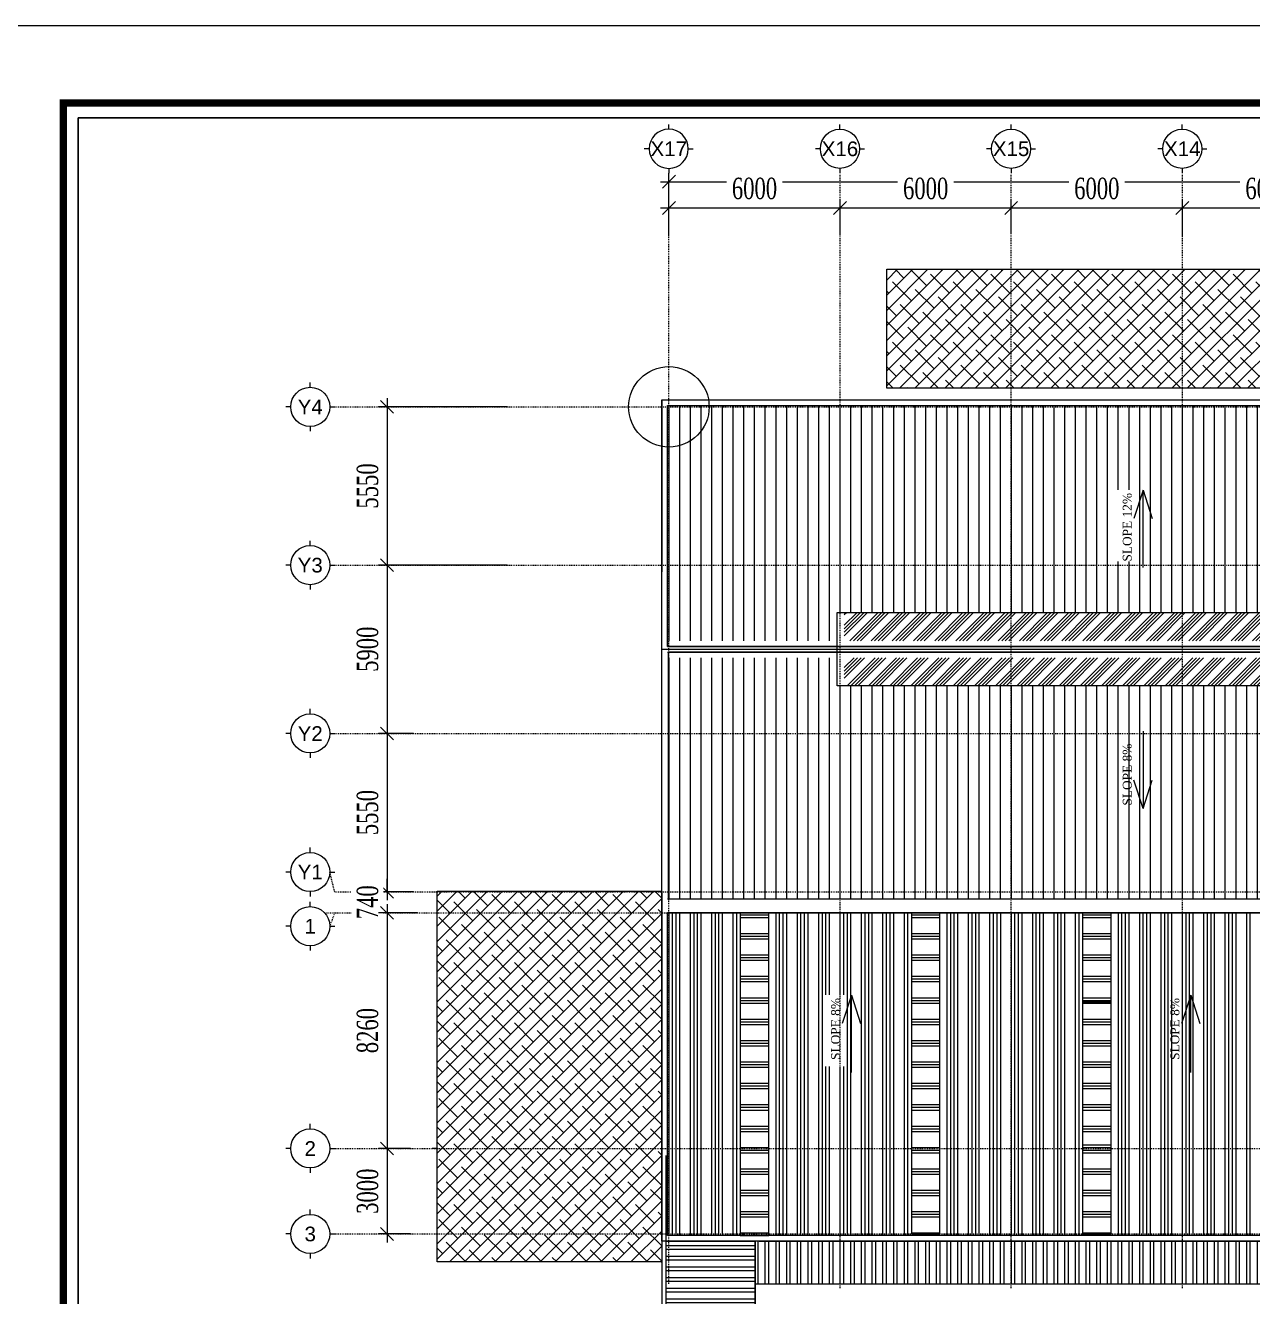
# Model space of a CAD drawing. Header units: inches. Extents: x 315041 to 662841, y -45540 to -35018.
# Drawn here: x 330803.6 to 330947, y -35780.8 to -35632.2 of the extents above; entities that cross this region are included whole.
import ezdxf
from ezdxf.enums import TextEntityAlignment as Align

# ---------------------------------------------------------------- set-up
doc = ezdxf.new("R2010")
doc.units = ezdxf.units.IN
doc.header["$MEASUREMENT"] = 0
for name, pattern in [('XRF-A-GRID LINE$0$CENTER', [50.8, 31.75, -6.35, 6.35, -6.35]), ('XRF-A-RF PLAN$0$ACAD_ISO02W100', [15, 12, -3]), ('XRF-A-RF PLAN$0$HIDDEN2', [0.1875, 0.125, -0.0625])]:
    doc.linetypes.add(name, pattern=pattern)
for name, color, linetype in [('2', 2, 'Continuous'), ('7', 7, 'Continuous'), ('BAO KHUNG', 31, 'Continuous'), ('XRF-A-RF PLAN$0$cat1', 31, 'Continuous'), ('XRF-A-RF PLAN$0$hidden', 2, 'XRF-A-RF PLAN$0$HIDDEN2'), ('XRF-A-RF PLAN$0$TL-Roof', 60, 'Continuous'), ('XRF-A-RF PLAN$0$TUONG', 2, 'Continuous')]:
    doc.layers.add(name, color=color, linetype=linetype)
for name, color, linetype, lineweight in [('XRF-A-GRID LINE$0$text', 2, 'Continuous', 20), ('XRF-A-GRID LINE$0$TL-AXIS', 252, 'Continuous', 15), ('XRF-A-GRID LINE$0$ZONES', 7, 'Continuous', 9), ('XRF-A-RF PLAN$0$TL- Brick wall', 132, 'Continuous', 15), ('XRF-A-RF PLAN$0$TL-layout', 140, 'Continuous', 15), ('XRF-A-RF PLAN$0$TL-Platform', 5, 'Continuous', 15), ('XRF-A-RF PLAN$0$TL-RC', 4, 'Continuous', 15), ('XRF-A-RF PLAN$0$TL-WWT', 142, 'Continuous', 15)]:
    doc.layers.add(name, color=color, linetype=linetype, lineweight=lineweight)
doc.layers.add('XRF-A-RF PLAN$0$00 - BORDER', color=7, linetype='Continuous', plot=False)
doc.styles.add('ST1', font='times.ttf', dxfattribs={"width": 0.7})
doc.styles.add('XRF-A-GRID LINE$0$ARIALH', font='VHARIAL.TTF')
doc.styles.add('XRF-A-RF PLAN$0$VNH', font='VHAVAN.TTF', dxfattribs={"height": 150})
doc.dimstyles.new('300', dxfattribs={"dimtxt": 2.5, "dimasz": 1.5, "dimexe": 1, "dimexo": 0, "dimgap": 1, "dimtad": 1, "dimtoh": 1, "dimdec": 0, "dimlfac": 300, "dimzin": 0, "dimdsep": 46, "dimtxsty": 'ST1', "dimblk": 'OBLIQUE', "dimcen": 1, "dimdle": 1, "dimclrd": 8, "dimclre": 8, "dimclrt": 3, "dimadec": 0, "dimazin": 0, "dimtfac": 1, "dimtdec": 0, "dimtix": 1, "dimtofl": 0, "dimtmove": 1, "dimatfit": 3, "dimfxl": 0, "dimtfill": 1, "dimtolj": 1, "dimtzin": 0, "dimlwd": -1, "dimlwe": -1, "dimarcsym": 1})
pattern_1 = [(90, (340786.3139, -31431.4911), (-1.25, 2e-16), [])]
pattern_2 = [(0, (340786.3139, -31431.491), (0, 2.5), []), (0, (340786.3139, -31431.1786), (0, 2.5), []), (0, (340786.3139, -31430.866), (0, 2.5), [])]
pattern_3 = [(45, (340786.3139, -31431.4911), (-0.88388348, 0.88388348), []), (135, (340786.3139, -31431.4911), (-2.65165043, 0.88388348), [3.125, -1.875])]

# ---------------------------------------------------------------- blocks, each defined once
blk = doc.blocks.new('A$C75D82031')
at = {"layer": '2', "color": 157, "linetype": 'Continuous'}
blk.add_lwpolyline([(0, 420), (594, 420), (594, 0), (0, 0)], close=True, dxfattribs=at)
at = {"layer": '7', "color": 147, "linetype": 'Continuous'}
blk.add_lwpolyline([(12.33, 57.61), (581.67, 57.61), (581.67, 409.19), (12.33, 409.19)], close=True, dxfattribs=at)
at = {"layer": 'BAO KHUNG', "color": 167, "linetype": 'Continuous', "const_width": 0.871}
blk.add_lwpolyline([(10.59, 9.07), (583.41, 9.07), (583.41, 410.93), (10.59, 410.93)], close=True, dxfattribs=at)
blk = doc.blocks.new('XRF-A-GRID LINE$0$truc')
at = {"layer": 'XRF-A-GRID LINE$0$text', "color": 8}
for p, q in [((0, 4), (0, 5)), ((-4, 0), (-5, 0)), ((4, 0), (5, 0)), ((0, -4), (0, -5))]:
    blk.add_line(p, q, dxfattribs=at)
blk.add_circle((0, 0), 4, dxfattribs=at)
at = {"layer": 'XRF-A-GRID LINE$0$text', "color": 8, "style": 'XRF-A-GRID LINE$0$ARIALH'}
blk.add_attdef('TENTRUCDINHVI', text='', height=3, dxfattribs=at).set_placement((0, 0), align=Align.MIDDLE)
blk = doc.blocks.new('XRF-A-GRID LINE')
at = {"layer": 'XRF-A-GRID LINE$0$TL-AXIS', "linetype": 'XRF-A-GRID LINE$0$CENTER', "lineweight": 0, "ltscale": 0.01}
for p, q in [((-2972255, -1304342), (-2972255, -1265461)), ((-2966254, -1304492), (-2966254, -1265461)), ((-2960254, -1304492), (-2960254, -1265461)), ((-2954254, -1304492), (-2954254, -1265461)), ((-2983971, -1273596), (-2908067, -1273596)), ((-2983971, -1279146), (-2907862, -1279146)), ((-2983971, -1285046), (-2907862, -1285046)), ((-2983971, -1290596), (-2984143, -1289906)), ((-2983971, -1290596), (-2907862, -1290596)), ((-2984252, -1291336), (-2907851, -1291336)), ((-2983971, -1291336), (-2984143, -1291805)), ((-2984143, -1299596), (-2907802, -1299596)), ((-2984143, -1302596), (-2907848, -1302596))]:
    blk.add_line(p, q, dxfattribs=at)
ref = blk.add_blockref('XRF-A-GRID LINE$0$truc', (-2972260, -1264549), dxfattribs=dict(at, xscale=-171.4285714291036, yscale=171.4285714291036, zscale=171.4285714285714, rotation=180))
ref.add_attrib('TENTRUCDINHVI', 'X17', dxfattribs={"layer": 'XRF-A-GRID LINE$0$ZONES', "height": 514.3, "style": 'XRF-A-GRID LINE$0$ARIALH'}).set_placement((-2972260, -1264549), align=Align.MIDDLE)
ref = blk.add_blockref('XRF-A-GRID LINE$0$truc', (-2966259, -1264549), dxfattribs=dict(at, xscale=171.4285714291036, yscale=171.4285714291036, zscale=171.4285714291036, rotation=179.9999999999961))
ref.add_attrib('TENTRUCDINHVI', 'X16', dxfattribs={"layer": 'XRF-A-GRID LINE$0$ZONES', "height": 514.3, "style": 'XRF-A-GRID LINE$0$ARIALH'}).set_placement((-2966259, -1264549), align=Align.MIDDLE)
ref = blk.add_blockref('XRF-A-GRID LINE$0$truc', (-2960259, -1264549), dxfattribs=dict(at, xscale=171.4285714291036, yscale=171.4285714291036, zscale=171.4285714291036, rotation=179.9999999999961))
ref.add_attrib('TENTRUCDINHVI', 'X15', dxfattribs={"layer": 'XRF-A-GRID LINE$0$ZONES', "height": 514.3, "style": 'XRF-A-GRID LINE$0$ARIALH'}).set_placement((-2960259, -1264549), align=Align.MIDDLE)
ref = blk.add_blockref('XRF-A-GRID LINE$0$truc', (-2954259, -1264549), dxfattribs=dict(at, xscale=171.4285714291036, yscale=171.4285714291036, zscale=171.4285714291036, rotation=179.9999999999961))
ref.add_attrib('TENTRUCDINHVI', 'X14', dxfattribs={"layer": 'XRF-A-GRID LINE$0$ZONES', "height": 514.3, "style": 'XRF-A-GRID LINE$0$ARIALH'}).set_placement((-2954259, -1264549), align=Align.MIDDLE)
ref = blk.add_blockref('XRF-A-GRID LINE$0$truc', (-2984828, -1273596), dxfattribs=dict(at, xscale=171.4285714291036, yscale=171.4285714291036, zscale=171.4285714291036))
ref.add_attrib('TENTRUCDINHVI', 'y4', dxfattribs={"layer": 'XRF-A-GRID LINE$0$ZONES', "height": 514.3, "style": 'XRF-A-GRID LINE$0$ARIALH'}).set_placement((-2984828, -1273596), align=Align.MIDDLE)
ref = blk.add_blockref('XRF-A-GRID LINE$0$truc', (-2984828, -1279146), dxfattribs=dict(at, xscale=171.4285714291036, yscale=171.4285714291036, zscale=171.4285714291036))
ref.add_attrib('TENTRUCDINHVI', 'y3', dxfattribs={"layer": 'XRF-A-GRID LINE$0$ZONES', "height": 514.3, "style": 'XRF-A-GRID LINE$0$ARIALH'}).set_placement((-2984828, -1279146), align=Align.MIDDLE)
ref = blk.add_blockref('XRF-A-GRID LINE$0$truc', (-2984828, -1285046), dxfattribs=dict(at, xscale=171.4285714291036, yscale=171.4285714291036, zscale=171.4285714291036))
ref.add_attrib('TENTRUCDINHVI', 'y2', dxfattribs={"layer": 'XRF-A-GRID LINE$0$ZONES', "height": 514.3, "style": 'XRF-A-GRID LINE$0$ARIALH'}).set_placement((-2984828, -1285046), align=Align.MIDDLE)
ref = blk.add_blockref('XRF-A-GRID LINE$0$truc', (-2984828, -1289906), dxfattribs=dict(at, xscale=171.4285714291036, yscale=171.4285714291036, zscale=171.4285714291036))
ref.add_attrib('TENTRUCDINHVI', 'y1', dxfattribs={"layer": 'XRF-A-GRID LINE$0$ZONES', "height": 514.3, "style": 'XRF-A-GRID LINE$0$ARIALH'}).set_placement((-2984828, -1289906), align=Align.MIDDLE)
ref = blk.add_blockref('XRF-A-GRID LINE$0$truc', (-2984828, -1291805), dxfattribs=dict(at, xscale=171.4285714291036, yscale=171.4285714291036, zscale=171.4285714291036))
ref.add_attrib('TENTRUCDINHVI', '1', dxfattribs={"layer": 'XRF-A-GRID LINE$0$ZONES', "height": 514, "style": 'XRF-A-GRID LINE$0$ARIALH'}).set_placement((-2984828, -1291805), align=Align.MIDDLE)
ref = blk.add_blockref('XRF-A-GRID LINE$0$truc', (-2984828, -1299596), dxfattribs=dict(at, xscale=171.4285714291036, yscale=171.4285714291036, zscale=171.4285714291036))
ref.add_attrib('TENTRUCDINHVI', '2', dxfattribs={"layer": 'XRF-A-GRID LINE$0$ZONES', "height": 514, "style": 'XRF-A-GRID LINE$0$ARIALH'}).set_placement((-2984828, -1299596), align=Align.MIDDLE)
ref = blk.add_blockref('XRF-A-GRID LINE$0$truc', (-2984828, -1302596), dxfattribs=dict(at, xscale=171.4285714291036, yscale=171.4285714291036, zscale=171.4285714291036))
ref.add_attrib('TENTRUCDINHVI', '3', dxfattribs={"layer": 'XRF-A-GRID LINE$0$ZONES', "height": 514, "style": 'XRF-A-GRID LINE$0$ARIALH'}).set_placement((-2984828, -1302596), align=Align.MIDDLE)
blk = doc.blocks.new('_Oblique')
at = {"color": 0, "linetype": 'ByBlock', "lineweight": -2}
blk.add_line((-0.5, -0.5), (0.5, 0.5), dxfattribs=at)
blk = doc.blocks.new('*D68')
at = {"color": 8, "linetype": 'Continuous', "transparency": 16777216}
for p, q in [((330859.9, -35676.81), (330844.86, -35676.81)), ((330845.86, -35675.81), (330845.86, -35696.31)), ((330859.9, -35695.31), (330844.86, -35695.31))]:
    blk.add_line(p, q, dxfattribs=at)
at = {"layer": 'Defpoints', "color": 0, "transparency": 16777216}
for p in [(330859.9, -35676.81), (330845.86, -35695.31), (330859.9, -35695.31)]:
    blk.add_point(p, dxfattribs=at)
at = {"color": 8, "transparency": 16777216, "xscale": 1.5, "yscale": 1.5, "zscale": 1.5}
for p, rotation in [((330845.86, -35676.81), 90), ((330845.86, -35695.31), 270)]:
    blk.add_blockref('_Oblique', p, dxfattribs=dict(at, rotation=rotation))
at = {"color": 3, "transparency": 16777216, "insert": (330843.59, -35686.06), "char_height": 2.5, "attachment_point": 5, "rotation": 90, "style": 'ST1', "bg_fill": 3, "box_fill_scale": 1.25, "bg_fill_color": 256, "bg_fill_true_color": 13158600, "bg_fill_transparency": 13593956}
blk.add_mtext('\\A1;5550', dxfattribs=at)
blk = doc.blocks.new('*D69')
at = {"color": 8, "linetype": 'Continuous', "transparency": 16777216}
for p, q in [((330845.86, -35694.31), (330845.86, -35715.98)), ((330859.9, -35695.31), (330844.86, -35695.31)), ((330848.96, -35714.98), (330844.86, -35714.98))]:
    blk.add_line(p, q, dxfattribs=at)
at = {"layer": 'Defpoints', "color": 0, "transparency": 16777216}
for p in [(330859.9, -35695.31), (330845.86, -35714.98), (330848.96, -35714.98)]:
    blk.add_point(p, dxfattribs=at)
at = {"color": 8, "transparency": 16777216, "xscale": 1.5, "yscale": 1.5, "zscale": 1.5}
for p, rotation in [((330845.86, -35695.31), 90), ((330845.86, -35714.98), 270)]:
    blk.add_blockref('_Oblique', p, dxfattribs=dict(at, rotation=rotation))
at = {"color": 3, "transparency": 16777216, "insert": (330843.59, -35705.14), "char_height": 2.5, "attachment_point": 5, "rotation": 90, "style": 'ST1', "bg_fill": 3, "box_fill_scale": 1.25, "bg_fill_color": 256, "bg_fill_true_color": 13158600, "bg_fill_transparency": 3}
blk.add_mtext('\\A1;5900', dxfattribs=at)
blk = doc.blocks.new('*D70')
at = {"color": 8, "linetype": 'Continuous', "transparency": 16777216}
for p, q in [((330845.86, -35713.98), (330845.86, -35734.48)), ((330848.96, -35714.98), (330844.86, -35714.98)), ((330848.95, -35733.48), (330844.86, -35733.48))]:
    blk.add_line(p, q, dxfattribs=at)
at = {"layer": 'Defpoints', "color": 0, "transparency": 16777216}
for p in [(330848.96, -35714.98), (330845.86, -35733.48), (330848.95, -35733.48)]:
    blk.add_point(p, dxfattribs=at)
at = {"color": 8, "transparency": 16777216, "xscale": 1.5, "yscale": 1.5, "zscale": 1.5}
for p, rotation in [((330845.86, -35714.98), 90), ((330845.86, -35733.48), 270)]:
    blk.add_blockref('_Oblique', p, dxfattribs=dict(at, rotation=rotation))
at = {"color": 3, "transparency": 16777216, "insert": (330843.59, -35724.23), "char_height": 2.5, "attachment_point": 5, "rotation": 90, "style": 'ST1', "bg_fill": 3, "box_fill_scale": 1.25, "bg_fill_color": 256, "bg_fill_true_color": 13158600, "bg_fill_transparency": 9228087}
blk.add_mtext('\\A1;5550', dxfattribs=at)
blk = doc.blocks.new('*D71')
at = {"color": 8, "linetype": 'Continuous', "transparency": 16777216}
for p, q in [((330845.86, -35733.48), (330845.86, -35731.98)), ((330848.95, -35733.48), (330844.86, -35733.48)), ((330849.43, -35735.94), (330844.86, -35735.94)), ((330845.86, -35735.94), (330845.86, -35737.44))]:
    blk.add_line(p, q, dxfattribs=at)
at = {"layer": 'Defpoints', "color": 0, "transparency": 16777216}
for p in [(330848.95, -35733.48), (330849.43, -35735.94)]:
    blk.add_point(p, dxfattribs=at)
at = {"color": 8, "transparency": 16777216, "xscale": 1.5, "yscale": 1.5, "zscale": 1.5}
for p, rotation in [((330845.86, -35733.48), 270), ((330845.86, -35735.94), 90)]:
    blk.add_blockref('_Oblique', p, dxfattribs=dict(at, rotation=rotation))
at = {"color": 3, "transparency": 16777216, "insert": (330843.59, -35734.71), "char_height": 2.5, "attachment_point": 5, "rotation": 90, "style": 'ST1', "bg_fill": 3, "box_fill_scale": 1.25, "bg_fill_color": 256, "bg_fill_true_color": 13158600, "bg_fill_transparency": 950896}
blk.add_mtext('\\A1;740', dxfattribs=at)
at = {"layer": 'Defpoints', "color": 0, "transparency": 16777216}
blk.add_point((330845.86, -35735.94), dxfattribs=at)
blk = doc.blocks.new('*D72')
at = {"color": 8, "linetype": 'Continuous', "transparency": 16777216}
for p, q in [((330845.86, -35734.94), (330845.86, -35764.48)), ((330849.43, -35735.94), (330844.86, -35735.94)), ((330848.6, -35763.48), (330844.86, -35763.48))]:
    blk.add_line(p, q, dxfattribs=at)
at = {"layer": 'Defpoints', "color": 0, "transparency": 16777216}
for p in [(330849.43, -35735.94), (330845.86, -35763.48), (330848.6, -35763.48)]:
    blk.add_point(p, dxfattribs=at)
at = {"color": 8, "transparency": 16777216, "xscale": 1.5, "yscale": 1.5, "zscale": 1.5}
for p, rotation in [((330845.86, -35735.94), 90), ((330845.86, -35763.48), 270)]:
    blk.add_blockref('_Oblique', p, dxfattribs=dict(at, rotation=rotation))
at = {"color": 3, "transparency": 16777216, "insert": (330843.59, -35749.71), "char_height": 2.5, "attachment_point": 5, "rotation": 90, "style": 'ST1', "bg_fill": 3, "box_fill_scale": 1.25, "bg_fill_color": 256, "bg_fill_true_color": 13158600, "bg_fill_transparency": 2284}
blk.add_mtext('\\A1;8260', dxfattribs=at)
blk = doc.blocks.new('*D73')
at = {"color": 8, "linetype": 'Continuous', "transparency": 16777216}
for p, q in [((330845.86, -35762.48), (330845.86, -35774.48)), ((330848.6, -35763.48), (330844.86, -35763.48)), ((330848.6, -35773.48), (330844.86, -35773.48))]:
    blk.add_line(p, q, dxfattribs=at)
at = {"layer": 'Defpoints', "color": 0, "transparency": 16777216}
for p in [(330848.6, -35763.48), (330845.86, -35773.48), (330848.6, -35773.48)]:
    blk.add_point(p, dxfattribs=at)
at = {"color": 8, "transparency": 16777216, "xscale": 1.5, "yscale": 1.5, "zscale": 1.5}
for p, rotation in [((330845.86, -35763.48), 90), ((330845.86, -35773.48), 270)]:
    blk.add_blockref('_Oblique', p, dxfattribs=dict(at, rotation=rotation))
at = {"color": 3, "transparency": 16777216, "insert": (330843.59, -35768.48), "char_height": 2.5, "attachment_point": 5, "rotation": 90, "style": 'ST1', "bg_fill": 3, "box_fill_scale": 1.25, "bg_fill_color": 256, "bg_fill_true_color": 13158600, "bg_fill_transparency": 14881124}
blk.add_mtext('\\A1;3000', dxfattribs=at)
blk = doc.blocks.new('*D94')
at = {"color": 8, "linetype": 'Continuous', "transparency": 16777216}
for p, q in [((330878.8, -35656.8), (330878.8, -35649.5)), ((331078.46, -35656.8), (331078.46, -35649.5)), ((330877.8, -35650.5), (331079.46, -35650.5))]:
    blk.add_line(p, q, dxfattribs=at)
at = {"layer": 'Defpoints', "color": 0, "transparency": 16777216}
for p in [(331078.46, -35650.5), (330878.8, -35656.8), (331078.46, -35656.8)]:
    blk.add_point(p, dxfattribs=at)
at = {"color": 8, "transparency": 16777216, "xscale": 1.5, "yscale": 1.5, "zscale": 1.5, "rotation": 180}
blk.add_blockref('_Oblique', (330878.8, -35650.5), dxfattribs=at)
at = {"color": 8, "transparency": 16777216, "xscale": 1.5, "yscale": 1.5, "zscale": 1.5}
blk.add_blockref('_Oblique', (331078.46, -35650.5), dxfattribs=at)
at = {"color": 3, "transparency": 16777216, "insert": (330978.63, -35648.23), "char_height": 2.5, "attachment_point": 5, "style": 'ST1', "bg_fill": 3, "box_fill_scale": 1.25, "bg_fill_color": 256, "bg_fill_true_color": 13158600, "bg_fill_transparency": 13972724}
blk.add_mtext('\\A1;59900', dxfattribs=at)
blk = doc.blocks.new('*D96')
at = {"color": 8, "linetype": 'Continuous', "transparency": 16777216}
for p, q in [((330878.8, -35656.8), (330878.8, -35652.57)), ((330898.8, -35656.8), (330898.8, -35652.57)), ((330877.8, -35653.57), (330899.8, -35653.57))]:
    blk.add_line(p, q, dxfattribs=at)
at = {"layer": 'Defpoints', "color": 0, "transparency": 16777216}
for p in [(330898.8, -35653.57), (330878.8, -35656.8), (330898.8, -35656.8)]:
    blk.add_point(p, dxfattribs=at)
at = {"color": 8, "transparency": 16777216, "xscale": 1.5, "yscale": 1.5, "zscale": 1.5, "rotation": 180}
blk.add_blockref('_Oblique', (330878.8, -35653.57), dxfattribs=at)
at = {"color": 8, "transparency": 16777216, "xscale": 1.5, "yscale": 1.5, "zscale": 1.5}
blk.add_blockref('_Oblique', (330898.8, -35653.57), dxfattribs=at)
at = {"color": 3, "transparency": 16777216, "insert": (330888.8, -35651.3), "char_height": 2.5, "attachment_point": 5, "style": 'ST1', "bg_fill": 3, "box_fill_scale": 1.25, "bg_fill_color": 256, "bg_fill_true_color": 13158600, "bg_fill_transparency": 1019152}
blk.add_mtext('\\A1;6000', dxfattribs=at)
blk = doc.blocks.new('*D97')
at = {"color": 8, "linetype": 'Continuous', "transparency": 16777216}
for p, q in [((330898.8, -35656.8), (330898.8, -35652.57)), ((330918.8, -35656.55), (330918.8, -35652.57)), ((330897.8, -35653.57), (330919.8, -35653.57))]:
    blk.add_line(p, q, dxfattribs=at)
at = {"layer": 'Defpoints', "color": 0, "transparency": 16777216}
for p in [(330918.8, -35653.57), (330898.8, -35656.8), (330918.8, -35656.55)]:
    blk.add_point(p, dxfattribs=at)
at = {"color": 8, "transparency": 16777216, "xscale": 1.5, "yscale": 1.5, "zscale": 1.5, "rotation": 180}
blk.add_blockref('_Oblique', (330898.8, -35653.57), dxfattribs=at)
at = {"color": 8, "transparency": 16777216, "xscale": 1.5, "yscale": 1.5, "zscale": 1.5}
blk.add_blockref('_Oblique', (330918.8, -35653.57), dxfattribs=at)
at = {"color": 3, "transparency": 16777216, "insert": (330908.8, -35651.3), "char_height": 2.5, "attachment_point": 5, "style": 'ST1', "bg_fill": 3, "box_fill_scale": 1.25, "bg_fill_color": 256, "bg_fill_true_color": 13158600, "bg_fill_transparency": 7507980}
blk.add_mtext('\\A1;6000', dxfattribs=at)
blk = doc.blocks.new('*D98')
at = {"color": 8, "linetype": 'Continuous', "transparency": 16777216}
for p, q in [((330918.8, -35656.55), (330918.8, -35652.57)), ((330938.8, -35656.94), (330938.8, -35652.57)), ((330917.8, -35653.57), (330939.8, -35653.57))]:
    blk.add_line(p, q, dxfattribs=at)
at = {"layer": 'Defpoints', "color": 0, "transparency": 16777216}
for p in [(330938.8, -35653.57), (330918.8, -35656.55), (330938.8, -35656.94)]:
    blk.add_point(p, dxfattribs=at)
at = {"color": 8, "transparency": 16777216, "xscale": 1.5, "yscale": 1.5, "zscale": 1.5, "rotation": 180}
blk.add_blockref('_Oblique', (330918.8, -35653.57), dxfattribs=at)
at = {"color": 8, "transparency": 16777216, "xscale": 1.5, "yscale": 1.5, "zscale": 1.5}
blk.add_blockref('_Oblique', (330938.8, -35653.57), dxfattribs=at)
at = {"color": 3, "transparency": 16777216, "insert": (330928.8, -35651.3), "char_height": 2.5, "attachment_point": 5, "style": 'ST1', "bg_fill": 3, "box_fill_scale": 1.25, "bg_fill_color": 256, "bg_fill_true_color": 13158600, "bg_fill_transparency": 1019152}
blk.add_mtext('\\A1;6000', dxfattribs=at)
blk = doc.blocks.new('*D99')
at = {"color": 8, "linetype": 'Continuous', "transparency": 16777216}
for p, q in [((330938.8, -35656.94), (330938.8, -35652.57)), ((330958.8, -35656.35), (330958.8, -35652.57)), ((330937.8, -35653.57), (330959.8, -35653.57))]:
    blk.add_line(p, q, dxfattribs=at)
at = {"layer": 'Defpoints', "color": 0, "transparency": 16777216}
for p in [(330958.8, -35653.57), (330958.8, -35656.35), (330938.8, -35656.94)]:
    blk.add_point(p, dxfattribs=at)
at = {"color": 8, "transparency": 16777216, "xscale": 1.5, "yscale": 1.5, "zscale": 1.5, "rotation": 180}
blk.add_blockref('_Oblique', (330938.8, -35653.57), dxfattribs=at)
at = {"color": 8, "transparency": 16777216, "xscale": 1.5, "yscale": 1.5, "zscale": 1.5}
blk.add_blockref('_Oblique', (330958.8, -35653.57), dxfattribs=at)
at = {"color": 3, "transparency": 16777216, "insert": (330948.8, -35651.3), "char_height": 2.5, "attachment_point": 5, "style": 'ST1', "bg_fill": 3, "box_fill_scale": 1.25, "bg_fill_color": 256, "bg_fill_true_color": 13158600, "bg_fill_transparency": 1019152}
blk.add_mtext('\\A1;6000', dxfattribs=at)

msp = doc.modelspace()

# ---------------------------------------------------------------- hatches: boundary and pattern name
h = msp.add_hatch()
h.set_pattern_fill('ANSI34', color=256, scale=2.333333, style=0)
h.set_pattern_definition([(45, (327045.9113, -36454.6957), (-1.2374369, 1.2374369), []), (45, (327046.3238, -36454.6957), (-1.2374369, 1.2374369), []), (45, (327046.7363, -36454.6957), (-1.2374369, 1.2374369), []), (45, (327047.1488, -36454.6957), (-1.2374369, 1.2374369), [])])
h.paths.add_polyline_path([(330918.7973, -35700.8442), (330899.2973, -35700.8442), (330899.2973, -35704.1442), (330918.7973, -35704.1442)])
h.paths.add_polyline_path([(330938.7973, -35700.8442), (330918.7973, -35700.8442), (330918.7973, -35704.1442), (330938.7973, -35704.1442)])
h.paths.add_polyline_path([(330958.7973, -35700.8442), (330938.7973, -35700.8442), (330938.7973, -35704.1442), (330958.7973, -35704.1442)])
h.paths.add_polyline_path([(330978.7973, -35700.8442), (330958.7973, -35700.8442), (330958.7973, -35704.1442), (330978.7973, -35704.1442)])
h.paths.add_polyline_path([(330998.7973, -35700.8442), (330978.7973, -35700.8442), (330978.7973, -35704.1442), (330998.7973, -35704.1442)])
h.paths.add_polyline_path([(331018.2973, -35700.8442), (330998.7973, -35700.8442), (330998.7973, -35704.1442), (331018.2973, -35704.1442)])
h.paths.add_polyline_path([(331018.2973, -35706.1442), (330998.7973, -35706.1442), (330998.7973, -35709.4014), (331018.2973, -35709.4014)])
h.paths.add_polyline_path([(330998.7973, -35706.1442), (330978.7973, -35706.1442), (330978.7973, -35709.4014), (330998.7973, -35709.4014)])
h.paths.add_polyline_path([(330978.7973, -35706.1442), (330958.7973, -35706.1442), (330958.7973, -35709.4014), (330978.7973, -35709.4014)])
h.paths.add_polyline_path([(330958.7973, -35706.1442), (330938.7973, -35706.1442), (330938.7973, -35709.4014), (330958.7973, -35709.4014)])
h.paths.add_polyline_path([(330938.7973, -35706.1442), (330918.7973, -35706.1442), (330918.7973, -35709.4014), (330938.7973, -35709.4014)])
h.paths.add_polyline_path([(330918.7973, -35706.1442), (330899.2973, -35706.1442), (330899.2973, -35709.4014), (330918.7973, -35709.4014)])
at = {"layer": 'XRF-A-RF PLAN$0$TL-Platform', "lineweight": 0, "ltscale": 1e-09}
h = msp.add_hatch(dxfattribs=at)
h.set_pattern_fill('ANSI38', color=256, scale=10)
h.set_pattern_definition(pattern_3)
h.paths.add_polyline_path([(330904.2587, -35660.7282), (330970.9257, -35660.7282), (330970.9257, -35674.6448), (330904.2587, -35674.6448)])
h = msp.add_hatch(dxfattribs=at)
h.set_pattern_fill('ANSI38', color=256, scale=10)
h.set_pattern_definition(pattern_3)
h.paths.add_polyline_path([(330851.7139, -35733.4112), (330877.9641, -35733.4112), (330877.9641, -35776.7445), (330851.7139, -35776.7445)])
at = {"layer": 'XRF-A-RF PLAN$0$TL-Roof', "lineweight": 0, "ltscale": 1e-09, "transparency": 33554559}
h = msp.add_hatch(dxfattribs=at)
h.set_pattern_fill('ANSI31', color=8, scale=10, angle=45)
h.set_pattern_definition(pattern_1)
h.paths.add_polyline_path([(331050.0859, -35694.8837), (331050.0859, -35686.5256), (331047.6091, -35686.5256), (331047.6091, -35694.8837)], flags=16)
h.paths.add_polyline_path([(330991.7775, -35694.8837), (330991.7775, -35686.5256), (330989.3007, -35686.5256), (330989.3007, -35694.8837)], flags=16)
h.paths.add_polyline_path([(330933.4691, -35694.8837), (330933.4691, -35686.5256), (330930.9923, -35686.5256), (330930.9923, -35694.8837)], flags=16)
h.paths.add_polyline_path([(331019.0307, -35704.1442), (331078.4639, -35704.1442), (331078.4639, -35676.6442), (330878.6307, -35676.6442), (330878.6307, -35704.8108), (330878.6974, -35704.8108), (330878.6974, -35704.1442), (330898.364, -35704.1442), (330898.364, -35700.8442), (331019.0307, -35700.8442)])
h = msp.add_hatch(dxfattribs=at)
h.set_pattern_fill('ANSI31', color=8, scale=10, angle=45)
h.set_pattern_definition(pattern_1)
h.paths.add_polyline_path([(330991.7775, -35723.765), (330991.7775, -35715.4069), (330989.3007, -35715.4069), (330989.3007, -35723.765)], flags=24)
h.paths.add_polyline_path([(331050.0859, -35723.765), (331050.0859, -35715.4069), (331047.6091, -35715.4069), (331047.6091, -35723.765)], flags=24)
h.paths.add_polyline_path([(330933.4691, -35723.765), (330933.4691, -35715.4069), (330930.9923, -35715.4069), (330930.9923, -35723.765)], flags=24)
edge = h.paths.add_edge_path()
edge.add_arc((330962.3958, -35719.4032), 5.7764, 0, 360)
h.paths.add_polyline_path([(331078.4644, -35734.3108), (331078.4644, -35706.1442), (331019.1306, -35706.1442), (331019.1306, -35709.4014), (330898.464, -35709.4014), (330898.464, -35706.1442), (330878.6974, -35706.1442), (330878.6974, -35734.3108)])
at = {"layer": 'XRF-A-RF PLAN$0$TL-Roof', "lineweight": 0, "ltscale": 1e-09, "transparency": 33554687}
h = msp.add_hatch(dxfattribs=at)
h.set_pattern_fill('ANSI34', color=8, scale=3.333333, angle=45)
h.set_pattern_definition([(90, (340786.3139, -31431.491), (-2.5, 0), []), (90, (340786.7305, -31431.0744), (-2.5, 0), []), (90, (340787.1472, -31430.6578), (-2.5, 0), []), (90, (340787.5639, -31430.241), (-2.5, 0), [])])
h.paths.add_polyline_path([(330890.464, -35735.9442), (330887.1307, -35735.9442), (330887.1307, -35773.4775), (330890.464, -35773.4775)])
h.paths.add_polyline_path([(330910.464, -35735.9442), (330907.1307, -35735.9442), (330907.1307, -35773.6449), (330910.464, -35773.6449)])
h.paths.add_polyline_path([(330930.464, -35735.9442), (330927.1307, -35735.9442), (330927.1307, -35773.6449), (330930.464, -35773.6449)], flags=16)
h.paths.add_polyline_path([(330950.464, -35735.9442), (330947.1307, -35735.9442), (330947.1307, -35773.6449), (330950.464, -35773.6449)])
h.paths.add_polyline_path([(330970.4624, -35735.9442), (330967.129, -35735.9442), (330967.129, -35773.6449), (330970.4624, -35773.6449)])
h.paths.add_polyline_path([(330990.464, -35735.9442), (330987.1307, -35735.9442), (330987.1307, -35773.6449), (330990.464, -35773.6449)])
h.paths.add_polyline_path([(331010.464, -35735.9442), (331007.1307, -35735.9442), (331007.1307, -35773.6449), (331010.464, -35773.6449)])
h.paths.add_polyline_path([(331030.464, -35735.9442), (331027.1307, -35735.9442), (331027.1307, -35773.6449), (331030.464, -35773.6449)], flags=16)
h.paths.add_polyline_path([(331051.2957, -35735.9442), (331047.9624, -35735.9442), (331047.9625, -35763.6448), (331051.2959, -35763.6448)])
h.paths.add_polyline_path([(331072.1307, -35735.9442), (331068.7974, -35735.9442), (331068.7974, -35763.4766), (331072.1307, -35763.4766)])
h.paths.add_polyline_path([(330899.3912, -35753.9068), (330899.3912, -35745.5486), (330896.9144, -35745.5486), (330896.9144, -35753.9068)], flags=16)
h.paths.add_polyline_path([(331078.4644, -35763.6444), (331078.4644, -35735.9442), (330878.6307, -35735.9442), (330878.6307, -35773.6449), (331041.0973, -35773.6449), (331041.0974, -35763.645)])
at = {"layer": 'XRF-A-RF PLAN$0$TL-Roof', "lineweight": 0, "ltscale": 1e-09, "transparency": 33554559}
h = msp.add_hatch(dxfattribs=at)
h.set_pattern_fill('PLAST', color=256, scale=10)
h.set_pattern_definition(pattern_2)
h.paths.add_polyline_path([(330890.464, -35735.9442), (330887.1307, -35735.9442), (330887.1307, -35773.6449), (330890.464, -35773.6449)])
h = msp.add_hatch(dxfattribs=at)
h.set_pattern_fill('PLAST', color=256, scale=10)
h.set_pattern_definition(pattern_2)
h.paths.add_polyline_path([(330910.464, -35735.9442), (330907.1307, -35735.9442), (330907.1307, -35773.4775), (330910.464, -35773.4775)])
h = msp.add_hatch(dxfattribs=at)
h.set_pattern_fill('PLAST', color=256, scale=10)
h.set_pattern_definition([(0, (340806.3139, -31431.491), (0, 2.5), []), (0, (340806.3139, -31431.1786), (0, 2.5), []), (0, (340806.3139, -31430.866), (0, 2.5), [])])
h.paths.add_polyline_path([(330930.464, -35735.9442), (330927.1307, -35735.9442), (330927.1307, -35773.4775), (330930.464, -35773.4775)])
h = msp.add_hatch(dxfattribs=at)
h.set_pattern_fill('PLAST', color=256, scale=10)
h.set_pattern_definition(pattern_2)
h.paths.add_polyline_path([(330930.464, -35746.3775), (330927.1307, -35746.3775), (330927.1307, -35763.0442), (330930.464, -35763.0442)])
at = {"layer": 'XRF-A-RF PLAN$0$TL-Roof', "lineweight": 0, "ltscale": 1e-09, "transparency": 33554687}
h = msp.add_hatch(dxfattribs=at)
h.set_pattern_fill('ANSI32', color=256, scale=3.333333, angle=45)
h.set_pattern_definition([(90, (340786.3139, -31431.4911), (-1.25, 0), []), (90, (340786.7305, -31431.0744), (-1.25, 0), [])])
h.paths.add_polyline_path([(331046.764, -35769.3116), (331108.6192, -35769.3108), (331108.6192, -35764.3108), (331085.0082, -35764.3108), (331041.7641, -35764.3117), (331041.7641, -35774.3116), (330888.8641, -35774.3116), (330888.8641, -35779.3116), (331046.764, -35779.3116)])
h = msp.add_hatch(dxfattribs=at)
h.set_pattern_fill('ANSI32', color=256, scale=3.333333, angle=135)
h.set_pattern_definition([(180, (340786.3139, -31431.4911), (-9e-17, -1.25), []), (180, (340785.8972, -31431.0744), (-9e-17, -1.25), [])])
h.paths.add_polyline_path([(330888.8641, -35774.3116), (330878.4641, -35774.3116), (330878.4641, -35807.0848), (330888.8641, -35807.0848)])

# ---------------------------------------------------------------- linework, layer by layer
at = {"layer": 'Defpoints', "lineweight": 0, "ltscale": 1e-09}
msp.add_circle((330878.7974, -35676.8108), 4.7062, dxfattribs=at)
at = {"layer": 'XRF-A-RF PLAN$0$00 - BORDER', "lineweight": 0, "ltscale": 1e-09}
msp.add_lwpolyline([(331078.7177, -35763.6441), (331041.0974, -35763.645), (331041.0973, -35773.6449), (330878.6307, -35773.6449), (330878.6307, -35764.3108)], dxfattribs=at)
at = {"layer": 'XRF-A-RF PLAN$0$cat1', "lineweight": 0}
msp.add_line((330877.9641, -35764.3108), (330877.9641, -35675.9782), dxfattribs=at)
at = {"layer": 'XRF-A-RF PLAN$0$hidden', "lineweight": 0, "ltscale": 1e-09}
for p, q in [((330878.6307, -35734.3108), (331078.4644, -35734.3108)), ((330878.6307, -35735.9442), (331078.4644, -35735.9442))]:
    msp.add_line(p, q, dxfattribs=at)
at = {"layer": 'XRF-A-RF PLAN$0$TL- Brick wall', "lineweight": 0, "ltscale": 1e-09}
msp.add_line((330877.9641, -35675.9775), (331078.4644, -35675.9775), dxfattribs=at)
at = {"layer": 'XRF-A-RF PLAN$0$TL-layout', "lineweight": 0, "ltscale": 1e-09}
msp.add_line((330877.964, -35705.1442), (331079.131, -35705.1442), dxfattribs=at)
at = {"layer": 'XRF-A-RF PLAN$0$TL-Platform', "lineweight": 0}
for q in [(330877.964, -35696.0893), (330877.9641, -35696.0893), (330877.9641, -35696.0893)]:
    msp.add_line((330877.9641, -35675.9775), q, dxfattribs=at)
at = {"layer": 'XRF-A-RF PLAN$0$TL-Platform', "lineweight": 0, "ltscale": 1e-09}
for points in [[(330904.2587, -35660.7282), (330970.9257, -35660.7282), (330970.9257, -35674.6448), (330904.2587, -35674.6448)], [(330851.7139, -35733.4112), (330877.9641, -35733.4112), (330877.9641, -35776.7445), (330851.7139, -35776.7445)]]:
    msp.add_lwpolyline(points, close=True, dxfattribs=at)
at = {"layer": 'XRF-A-RF PLAN$0$TL-RC', "lineweight": 0, "ltscale": 1e-09}
for p, q in [((330851.7139, -35763.4782), (330851.1306, -35763.4782)), ((330878.4641, -35807.0902), (330878.4641, -35764.3108)), ((330877.9641, -35774.3116), (330877.9641, -35807.0965)), ((330888.8641, -35807.0902), (330888.8641, -35774.3116))]:
    msp.add_line(p, q, dxfattribs=at)
msp.add_lwpolyline([(330888.8641, -35807.0848), (330878.4641, -35807.0848), (330878.4641, -35774.3116), (330888.8641, -35774.3116)], close=True, dxfattribs=at)
at = {"layer": 'XRF-A-RF PLAN$0$TL-Roof', "lineweight": 0, "ltscale": 1e-09}
for p, q in [((330934.2111, -35686.5379), (330933.1405, -35689.8421)), ((330934.2111, -35695.571), (330934.2111, -35686.5379)), ((330934.2111, -35686.5379), (330935.2817, -35689.8421)), ((330934.2111, -35714.7173), (330934.2111, -35723.7505)), ((330934.2111, -35723.7505), (330933.1405, -35720.4462)), ((330934.2111, -35723.7505), (330935.2817, -35720.4462)), ((330900.1332, -35745.5609), (330899.0626, -35748.8651)), ((330900.1332, -35754.5941), (330900.1332, -35745.5609)), ((330900.1332, -35745.5609), (330901.2038, -35748.8651)), ((330939.7781, -35745.5609), (330938.7075, -35748.8651)), ((330939.7781, -35754.5941), (330939.7781, -35745.5609)), ((330939.7781, -35745.5609), (330940.8487, -35748.8651))]:
    msp.add_line(p, q, dxfattribs=at)
for points in [[(330878.6307, -35676.6442), (331078.4644, -35676.6442), (331078.4644, -35704.8108), (330878.6307, -35704.8108)], [(330898.464, -35700.8442), (331019.1306, -35700.8442), (331019.1306, -35709.4014), (330898.464, -35709.4014)], [(331078.4644, -35705.4775), (330878.6974, -35705.4775), (330878.6974, -35734.3108), (331078.4644, -35734.3108)], [(330890.464, -35735.9442), (330887.1307, -35735.9442), (330887.1307, -35773.6449), (330890.464, -35773.6449)], [(330910.464, -35735.9442), (330907.1307, -35735.9442), (330907.1307, -35773.4775), (330910.464, -35773.4775)], [(330930.464, -35735.9442), (330927.1307, -35735.9442), (330927.1307, -35773.4775), (330930.464, -35773.4775)], [(330930.464, -35746.3775), (330927.1307, -35746.3775), (330927.1307, -35763.0442), (330930.464, -35763.0442)]]:
    msp.add_lwpolyline(points, close=True, dxfattribs=at)
for points in [[(330878.6307, -35704.8108), (331078.4644, -35704.8108)], [(330878.6307, -35705.4775), (331078.4644, -35705.4775)], [(331078.4644, -35735.9442), (330878.6307, -35735.9442)], [(331078.4644, -35763.6441), (331078.4644, -35735.9442), (330878.6307, -35735.9442)]]:
    msp.add_lwpolyline(points, dxfattribs=at)
at = {"layer": 'XRF-A-RF PLAN$0$TL-Roof', "lineweight": 0, "ltscale": 1e-09, "transparency": 33554559}
msp.add_lwpolyline([(331078.4644, -35735.9442), (331078.4644, -35763.6441), (331041.0974, -35763.645), (331041.0973, -35773.6449), (330878.6307, -35773.6449), (330878.6307, -35735.9442)], close=True, dxfattribs=at)
msp.add_lwpolyline([(331078.7177, -35764.3108), (331041.7641, -35764.3117), (331041.764, -35774.3116), (330877.9641, -35774.3116), (330877.9641, -35764.3108)], dxfattribs=at)
at = {"layer": 'XRF-A-RF PLAN$0$TL-WWT', "lineweight": 0, "ltscale": 1e-09}
msp.add_lwpolyline([(331046.764, -35769.3116), (331108.6192, -35769.3108), (331108.6192, -35764.3108), (331085.0082, -35764.3108), (331041.7641, -35764.3117), (331041.7641, -35774.3116), (330888.8641, -35774.3116), (330888.8641, -35779.3116), (331046.764, -35779.3116)], close=True, dxfattribs=at)
at = {"layer": 'XRF-A-RF PLAN$0$TUONG', "lineweight": 0, "ltscale": 1e-09}
msp.add_line((330889.3641, -35774.3107), (331041.7641, -35774.3116), dxfattribs=at)

# ---------------------------------------------------------------- block references
at = {"color": 1}
msp.add_blockref('A$C75D82031', (330797.4424, -36052.2326), dxfattribs=at)
at = {"color": 8, "xscale": 0.003333333334012423, "yscale": 0.003333333334012423, "zscale": 0.003333333334012423}
msp.add_blockref('XRF-A-GRID LINE', (340786.3139, -31431.4911), dxfattribs=at)

# ---------------------------------------------------------------- texts
at = {"linetype": 'XRF-A-RF PLAN$0$ACAD_ISO02W100', "char_height": 1.033361, "width": 50.02323, "rotation": 90, "style": 'XRF-A-RF PLAN$0$VNH'}
for s, insert, attachment_point in [('{\\f.VnTimeH|b0|i0|c0|p34;slope 12%}', (330931.8332, -35686.877), 3), ('{\\f.VnTimeH|b0|i0|c0|p34;slope 8%}', (330931.8332, -35723.4113), 1), ('{\\f.VnTimeH|b0|i0|c0|p34;slope 8%}', (330897.7553, -35745.9001), 3), ('{\\f.VnTimeH|b0|i0|c0|p34;slope 8%}', (330937.4002, -35745.9001), 3)]:
    msp.add_mtext(s, dxfattribs=dict(at, insert=insert, attachment_point=attachment_point))

# ---------------------------------------------------------------- next in the draw order: dimensions: what is measured, and where the dimension line sits
at = {"color": 8}
dim = msp.add_linear_dim(base=(331078.4639, -35650.5019), p1=(330878.7974, -35656.8029), p2=(331078.4639, -35656.8029), dimstyle='300', dxfattribs=at)
dim.commit()
dim.dimension.update_dxf_attribs({"geometry": '*D94', "text_midpoint": (330978.6306, -35648.2267)})
dim = msp.add_linear_dim(base=(330845.8631, -35695.3108), p1=(330859.9044, -35676.8108), p2=(330859.9044, -35695.3108), angle=90, dimstyle='300', dxfattribs=at)
dim.commit()
dim.dimension.update_dxf_attribs({"geometry": '*D68', "text_midpoint": (330843.5914, -35686.0608)})

# ---------------------------------------------------------------- next in the draw order: dimensions: what is measured, and where the dimension line sits
dim = msp.add_linear_dim(base=(330898.799, -35653.5736), p1=(330878.7974, -35656.8029), p2=(330898.799, -35656.8029), dimstyle='300', dxfattribs=at)
dim.commit()
dim.dimension.update_dxf_attribs({"geometry": '*D96', "text_midpoint": (330888.7982, -35651.302)})
dim = msp.add_linear_dim(base=(330845.8631, -35714.9775), p1=(330859.9044, -35695.3108), p2=(330848.9563, -35714.9775), angle=90, dimstyle='300', dxfattribs=at)
dim.commit()
dim.dimension.update_dxf_attribs({"geometry": '*D69', "text_midpoint": (330843.5878, -35705.1442)})

# ---------------------------------------------------------------- next in the draw order: dimensions: what is measured, and where the dimension line sits
dim = msp.add_linear_dim(base=(330918.799, -35653.5736), p1=(330898.799, -35656.8029), p2=(330918.799, -35656.5486), dimstyle='300', dxfattribs=at)
dim.commit()
dim.dimension.update_dxf_attribs({"geometry": '*D97', "text_midpoint": (330908.799, -35651.302)})
dim = msp.add_linear_dim(base=(330845.8631, -35733.4775), p1=(330848.9563, -35714.9775), p2=(330848.9543, -35733.4775), angle=90, dimstyle='300', dxfattribs=at)
dim.commit()
dim.dimension.update_dxf_attribs({"geometry": '*D70', "text_midpoint": (330843.5914, -35724.2275)})

# ---------------------------------------------------------------- next in the draw order: dimensions: what is measured, and where the dimension line sits
dim = msp.add_linear_dim(base=(330938.799, -35653.5736), p1=(330918.799, -35656.5486), p2=(330938.799, -35656.9438), dimstyle='300', dxfattribs=at)
dim.commit()
dim.dimension.update_dxf_attribs({"geometry": '*D98', "text_midpoint": (330928.799, -35651.302)})
dim = msp.add_linear_dim(base=(330845.8631, -35735.9442), p1=(330848.9543, -35733.4775), p2=(330849.4301, -35735.9442), angle=90, dimstyle='300', dxfattribs=at)
dim.commit()
dim.dimension.update_dxf_attribs({"geometry": '*D71', "text_midpoint": (330843.5878, -35734.7108)})

# ---------------------------------------------------------------- next in the draw order: dimensions: what is measured, and where the dimension line sits
dim = msp.add_linear_dim(base=(330958.799, -35653.5736), p1=(330938.799, -35656.9438), p2=(330958.799, -35656.3509), dimstyle='300', dxfattribs=at)
dim.commit()
dim.dimension.update_dxf_attribs({"geometry": '*D99', "text_midpoint": (330948.799, -35651.302)})
dim = msp.add_linear_dim(base=(330845.8631, -35763.4766), p1=(330849.4301, -35735.9442), p2=(330848.5981, -35763.4766), angle=90, dimstyle='300', dxfattribs=at)
dim.commit()
dim.dimension.update_dxf_attribs({"geometry": '*D72', "text_midpoint": (330843.5914, -35749.7104)})

# ---------------------------------------------------------------- next in the draw order: dimensions: what is measured, and where the dimension line sits
dim = msp.add_linear_dim(base=(330845.8631, -35773.4775), p1=(330848.5981, -35763.4766), p2=(330848.5981, -35773.4775), angle=90, dimstyle='300', dxfattribs=at)
dim.commit()
dim.dimension.update_dxf_attribs({"geometry": '*D73', "text_midpoint": (330843.5914, -35768.477)})

# ---------------------------------------------------------------- next in the draw order: linework, layer by layer
msp.add_lwpolyline([(330809.7734, -35643.0427), (331379.1113, -35643.0427), (331379.1113, -35994.6225), (330809.7734, -35994.6225)], close=True, dxfattribs=at)

doc.saveas('drawing.dxf')
